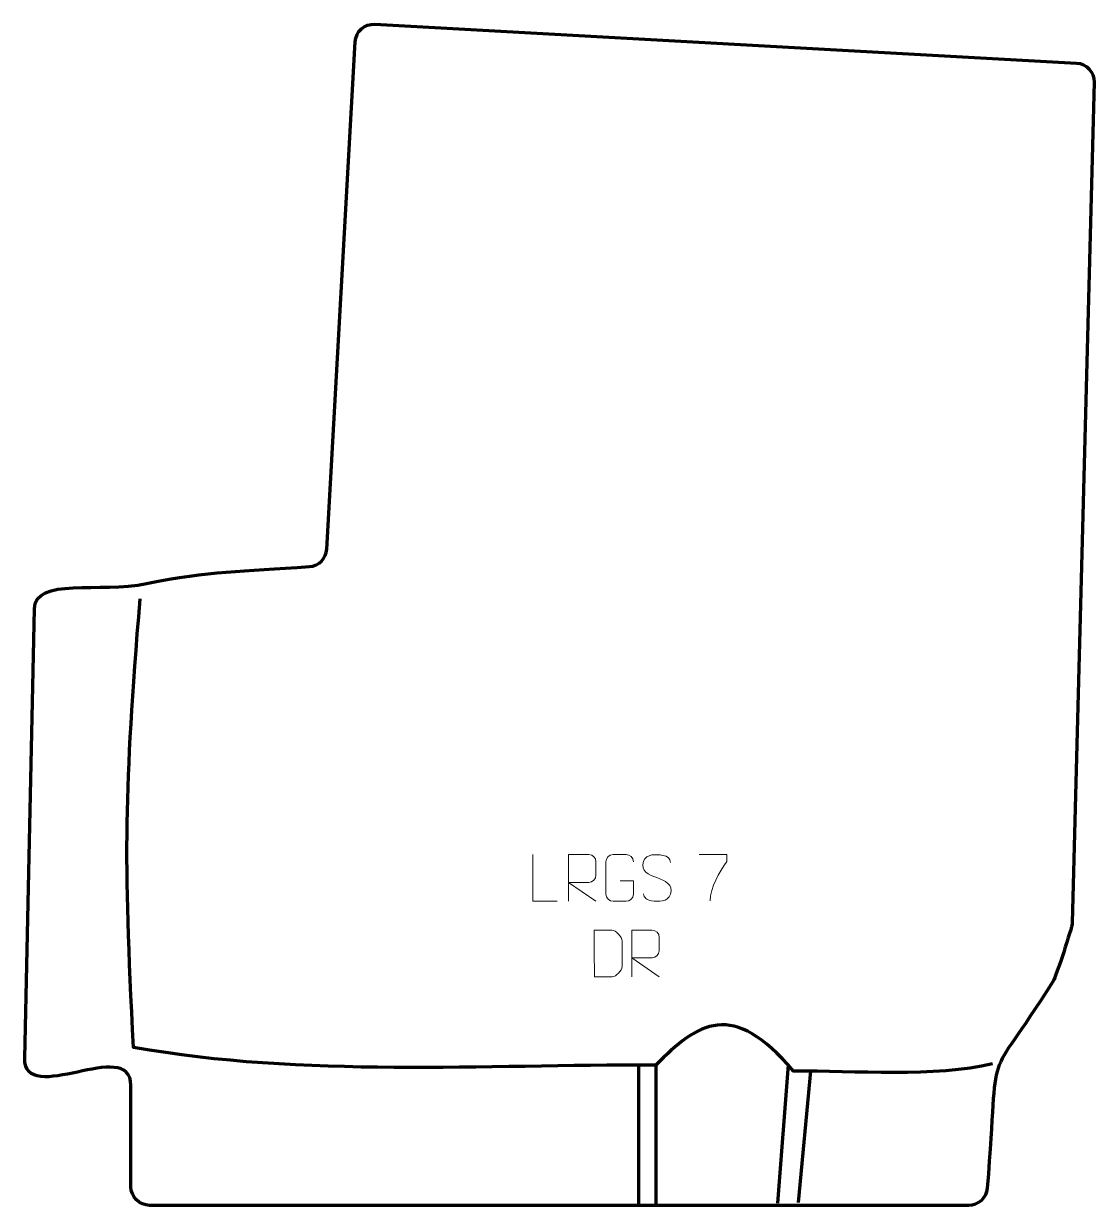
# Model space of a CAD drawing. Header units: millimetres. Extents: x 2026 to 2600, y -21 to 611.
import ezdxf

# ---------------------------------------------------------------- set-up
doc = ezdxf.new("R2010")
doc.units = ezdxf.units.MM
doc.header["$MEASUREMENT"] = 0
doc.layers.add('layer 1', color=7, linetype='Continuous')

msp = doc.modelspace()

# ---------------------------------------------------------------- linework, layer by layer
at = {"layer": 'layer 1', "color": 230, "lineweight": 200}
msp.add_open_spline([(2590.0804, 590.2882), (2590.0804, 590.2882), (2214.292, 611.0722), (2214.292, 611.0722), (2214.292, 611.0722), (2208.7946, 611.3762), (2204.0627, 607.1427), (2203.7554, 601.6455), (2203.7554, 601.6455), (2203.7554, 601.6455), (2188.5754, 330.054), (2188.5754, 330.054), (2188.5754, 330.054), (2188.2934, 325.0091), (2184.3687, 321.0127), (2179.3297, 320.6394), (2179.3297, 320.6394), (2142.5535, 317.9151), (2126.2356, 318.6131), (2092.075, 311.5448), (2092.075, 311.5448), (2067.0496, 306.3667), (2032.3293, 315.1376), (2031.9612, 298.0671), (2031.9612, 298.0671), (2031.9612, 298.0671), (2026.7717, 57.4053), (2026.7717, 57.4053), (2026.7717, 57.4053), (2026.1956, 30.6908), (2083.6632, 69.2335), (2083.6632, 42.855), (2083.6632, 42.855), (2083.6632, 42.855), (2083.6632, -11.4055), (2083.6632, -11.4055), (2083.6632, -11.4055), (2083.6632, -16.9133), (2088.1554, -21.4055), (2093.6632, -21.4055), (2093.6632, -21.4055), (2093.6632, -21.4055), (2532.3372, -21.4055), (2532.3372, -21.4055), (2532.3372, -21.4055), (2537.565, -21.4055), (2541.8883, -17.4144), (2542.3054, -12.2033), (2542.3054, -12.2033), (2549.0821, 72.4675), (2539.1785, 37.3799), (2577.6227, 98.7302), (2577.6227, 98.7302), (2579.018, 100.9569), (2587.7569, 127.3228), (2587.8214, 129.8077), (2587.8214, 129.8077), (2587.8214, 129.8077), (2599.5247, 580.0436), (2599.5247, 580.0436), (2599.5247, 580.0436), (2599.6652, 585.4469), (2595.4773, 589.9897), (2590.0804, 590.2882)], degree=3, knots=[0, 0, 0, 0, 0.05882353, 0.05882353, 0.05882353, 0.05882353, 0.11764706, 0.11764706, 0.11764706, 0.11764706, 0.17647059, 0.17647059, 0.17647059, 0.17647059, 0.23529412, 0.23529412, 0.23529412, 0.23529412, 0.29411765, 0.29411765, 0.29411765, 0.29411765, 0.35294118, 0.35294118, 0.35294118, 0.35294118, 0.41176471, 0.41176471, 0.41176471, 0.41176471, 0.47058824, 0.47058824, 0.47058824, 0.47058824, 0.52941176, 0.52941176, 0.52941176, 0.52941176, 0.58823529, 0.58823529, 0.58823529, 0.58823529, 0.64705882, 0.64705882, 0.64705882, 0.64705882, 0.70588235, 0.70588235, 0.70588235, 0.70588235, 0.76470588, 0.76470588, 0.76470588, 0.76470588, 0.82352941, 0.82352941, 0.82352941, 0.82352941, 0.88235294, 0.88235294, 0.88235294, 0.88235294, 1, 1, 1, 1], dxfattribs=at)
at = {"layer": 'layer 1', "color": 142, "lineweight": 200}
msp.add_open_spline([(2545.0653, 54.3504), (2514.5954, 47.0956), (2470.8354, 50.5941), (2438.5263, 50.4699), (2438.5263, 50.4699), (2405.8263, 89.0393), (2387.2499, 76.5669), (2364.7958, 53.6449), (2364.7958, 53.6449), (2271.8742, 54.0569), (2176.723, 46.9145), (2085.043, 63.1699), (2085.043, 63.1699), (2079.6773, 168.5308), (2080.1839, 198.3291), (2088.5707, 303.4116)], degree=3, knots=[0, 0, 0, 0, 0.2, 0.2, 0.2, 0.2, 0.4, 0.4, 0.4, 0.4, 0.6, 0.6, 0.6, 0.6, 1, 1, 1, 1], dxfattribs=at)
at = {"layer": 'layer 1', "color": 250, "lineweight": 9}
for points, knots in [([(2311.8753, 141.4317), (2311.8753, 141.4317), (2298.9262, 141.4317), (2298.9262, 141.4317), (2298.9262, 141.4317), (2298.9262, 141.4317), (2298.9262, 166.3853), (2298.9262, 166.3853)], [0, 0, 0, 0, 0.33333333, 0.33333333, 0.33333333, 0.33333333, 1, 1, 1, 1]), ([(2318.0687, 141.4318), (2318.0687, 141.4318), (2318.0687, 166.3853), (2318.0687, 166.3853), (2318.0687, 166.3853), (2321.6635, 166.3853), (2325.259, 166.3853), (2328.8542, 166.3853), (2328.8542, 166.3853), (2331.1795, 166.3476), (2332.7368, 164.8576), (2332.7327, 162.4912), (2332.7327, 162.4912), (2332.7323, 160.4557), (2332.7323, 157.3963), (2332.7327, 155.3603), (2332.7327, 155.3603), (2332.7262, 153.4848), (2330.9139, 151.543), (2328.9044, 151.5239), (2328.9044, 151.5239), (2328.9044, 151.5239), (2318.0687, 151.5239), (2318.0687, 151.5239), (2318.0687, 151.5239), (2318.0687, 151.5239), (2332.7234, 141.4318), (2332.7234, 141.4318)], [0, 0, 0, 0, 0.125, 0.125, 0.125, 0.125, 0.25, 0.25, 0.25, 0.25, 0.375, 0.375, 0.375, 0.375, 0.5, 0.5, 0.5, 0.5, 0.625, 0.625, 0.625, 0.625, 0.75, 0.75, 0.75, 0.75, 1, 1, 1, 1]), ([(2345.6557, 152.4175), (2345.6557, 152.4175), (2352.8238, 152.4175), (2352.8238, 152.4175), (2352.8238, 152.4175), (2352.8238, 152.4175), (2352.8238, 145.2494), (2352.8238, 145.2494), (2352.8238, 145.2494), (2352.6841, 142.926), (2351.0069, 141.4464), (2348.8591, 141.4356), (2348.8591, 141.4356), (2346.5273, 141.436), (2344.1953, 141.436), (2341.8638, 141.4356), (2341.8638, 141.4356), (2339.9389, 141.3302), (2337.9667, 143.2147), (2337.9779, 145.232), (2337.9779, 145.232), (2337.9783, 151.0021), (2337.9783, 156.7718), (2337.9779, 162.5411), (2337.9779, 162.5411), (2337.9821, 164.6792), (2339.7289, 166.3984), (2341.8812, 166.385), (2341.8812, 166.385), (2344.2069, 166.385), (2346.533, 166.385), (2348.8591, 166.385), (2348.8591, 166.385), (2350.8058, 166.4204), (2352.7972, 164.9289), (2352.8238, 162.4912)], [0, 0, 0, 0, 0.1, 0.1, 0.1, 0.1, 0.2, 0.2, 0.2, 0.2, 0.3, 0.3, 0.3, 0.3, 0.4, 0.4, 0.4, 0.4, 0.5, 0.5, 0.5, 0.5, 0.6, 0.6, 0.6, 0.6, 0.7, 0.7, 0.7, 0.7, 0.8, 0.8, 0.8, 0.8, 1, 1, 1, 1]), ([(2365.4063, 154.0824), (2361.158, 155.5528), (2356.2499, 157.3486), (2358.255, 162.8689), (2358.255, 162.8689), (2359.7585, 167.0088), (2364.9721, 166.6203), (2368.5757, 166.0192), (2368.5757, 166.0192), (2371.4363, 165.542), (2372.301, 164.3288), (2372.6116, 162.2447)], [0, 0, 0, 0, 0.25, 0.25, 0.25, 0.25, 0.5, 0.5, 0.5, 0.5, 1, 1, 1, 1]), ([(2387.9983, 166.5617), (2387.9983, 166.5617), (2402.8144, 166.5617), (2402.8144, 166.5617), (2402.8144, 166.5617), (2402.8141, 165.3121), (2402.8141, 164.0625), (2402.8144, 162.8127), (2402.8144, 162.8127), (2398.82, 156.8156), (2393.9048, 148.982), (2393.9048, 141.6032)], [0, 0, 0, 0, 0.25, 0.25, 0.25, 0.25, 0.5, 0.5, 0.5, 0.5, 1, 1, 1, 1]), ([(2365.4063, 154.0823), (2369.4249, 152.4356), (2374.4544, 150.5473), (2372.6204, 145.187), (2372.6204, 145.187), (2371.1606, 140.9206), (2366.2498, 141.1773), (2362.5237, 141.732), (2362.5237, 141.732), (2359.7737, 142.1418), (2358.5528, 143.3553), (2358.1748, 145.4675)], [0, 0, 0, 0, 0.25, 0.25, 0.25, 0.25, 0.5, 0.5, 0.5, 0.5, 1, 1, 1, 1]), ([(2331.8669, 101.037), (2334.1987, 101.0374), (2339.1489, 101.0134), (2341.4804, 101.0131), (2341.4804, 101.0131), (2343.4054, 100.9077), (2346.724, 104.4493), (2346.7128, 106.4666), (2346.7128, 106.4666), (2346.7124, 112.2367), (2346.7124, 114.4064), (2346.7128, 120.1757), (2346.7128, 120.1757), (2346.7085, 122.3138), (2343.334, 125.9739), (2341.1816, 125.9604), (2341.1816, 125.9604), (2338.8559, 125.9604), (2334.1316, 125.9604), (2331.8055, 125.9604), (2331.8055, 125.9604), (2331.8059, 120.2135), (2331.8672, 106.7843), (2331.8669, 101.037)], [0, 0, 0, 0, 0.14285714, 0.14285714, 0.14285714, 0.14285714, 0.28571429, 0.28571429, 0.28571429, 0.28571429, 0.42857143, 0.42857143, 0.42857143, 0.42857143, 0.57142857, 0.57142857, 0.57142857, 0.57142857, 0.71428571, 0.71428571, 0.71428571, 0.71428571, 1, 1, 1, 1]), ([(2351.9271, 101.0089), (2351.9271, 101.0089), (2351.9271, 125.9624), (2351.9271, 125.9624), (2351.9271, 125.9624), (2355.5219, 125.9624), (2359.1174, 125.9624), (2362.7126, 125.9624), (2362.7126, 125.9624), (2365.0379, 125.9247), (2366.5952, 124.4347), (2366.5911, 122.0683), (2366.5911, 122.0683), (2366.5907, 120.0328), (2366.5907, 116.9734), (2366.5911, 114.9374), (2366.5911, 114.9374), (2366.5846, 113.0619), (2364.7723, 111.1201), (2362.7628, 111.101), (2362.7628, 111.101), (2362.7628, 111.101), (2351.9271, 111.101), (2351.9271, 111.101), (2351.9271, 111.101), (2351.9271, 111.101), (2366.5818, 101.0089), (2366.5818, 101.0089)], [0, 0, 0, 0, 0.125, 0.125, 0.125, 0.125, 0.25, 0.25, 0.25, 0.25, 0.375, 0.375, 0.375, 0.375, 0.5, 0.5, 0.5, 0.5, 0.625, 0.625, 0.625, 0.625, 0.75, 0.75, 0.75, 0.75, 1, 1, 1, 1])]:
    msp.add_open_spline(points, degree=3, knots=knots, dxfattribs=at)
at = {"layer": 'layer 1', "color": 142, "lineweight": 200}
for points in [[(2355.5706, 53.3693), (2355.5706, 53.3693), (2355.5045, -21.4055), (2355.5045, -21.4055)], [(2364.7958, 53.6449), (2364.7958, 53.6449), (2364.7958, -21.4055), (2364.7958, -21.4055)], [(2435.6097, 53.91), (2435.6097, 53.91), (2429.9403, -20.3171), (2429.9403, -20.3171)], [(2447.5758, 50.5046), (2447.5758, 50.5046), (2441.0524, -19.7879), (2441.0524, -19.7879)]]:
    msp.add_open_spline(points, degree=3, dxfattribs=at)

doc.saveas('drawing.dxf')
